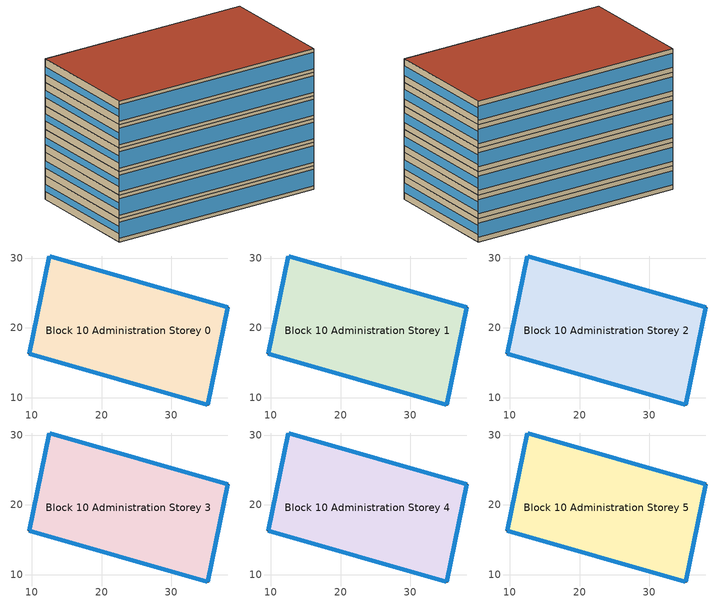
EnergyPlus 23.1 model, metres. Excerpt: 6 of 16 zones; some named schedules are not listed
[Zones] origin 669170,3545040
Block 10 Administration Storey 0
 floor ground (Project Floor): 38.05,22.96 35.16,8.94 9.63,16.28 12.51,30.3 z0
 wall outside (Project Wall): 9.63,16.28 35.16,8.94 38.05,22.96 12.51,30.3 9.63,16.28 z0:3
 window (Administration_south_window_construction): 9.64,16.28 35.15,8.94 z0.45:2.55
 window (Administration_east_window_construction): 35.17,8.95 38.05,22.95 z0.9:2.1
 window (Administration_north_window_construction): 38.04,22.97 12.53,30.3 z0.6:2.4
 window (Administration_west_window_construction): 12.51,30.29 9.63,16.29 z1.05:1.95
 roof outside (Project Ceiling): 35.16,8.94 38.05,22.96 12.51,30.3 9.63,16.28 z3
Block 10 Administration Storey 1
 floor outside (Project Floor): 38.05,22.96 35.16,8.94 9.63,16.28 12.51,30.3 z3
 wall outside (Project Wall): 9.63,16.28 35.16,8.94 38.05,22.96 12.51,30.3 9.63,16.28 z3:6
 window (Administration_south_window_construction): 9.64,16.28 35.15,8.94 z3.45:5.55
 window (Administration_east_window_construction): 35.17,8.95 38.05,22.95 z3.9:5.1
 window (Administration_north_window_construction): 38.04,22.97 12.53,30.3 z3.6:5.4
 window (Administration_west_window_construction): 12.51,30.29 9.63,16.29 z4.05:4.95
 roof outside (Project Ceiling): 35.16,8.94 38.05,22.96 12.51,30.3 9.63,16.28 z6
Block 10 Administration Storey 2
 floor outside (Project Floor): 38.05,22.96 35.16,8.94 9.63,16.28 12.51,30.3 z6
 wall outside (Project Wall): 9.63,16.28 35.16,8.94 38.05,22.96 12.51,30.3 9.63,16.28 z6:9
 window (Administration_south_window_construction): 9.64,16.28 35.15,8.94 z6.45:8.55
 window (Administration_east_window_construction): 35.17,8.95 38.05,22.95 z6.9:8.1
 window (Administration_north_window_construction): 38.04,22.97 12.53,30.3 z6.6:8.4
 window (Administration_west_window_construction): 12.51,30.29 9.63,16.29 z7.05:7.95
 roof outside (Project Ceiling): 35.16,8.94 38.05,22.96 12.51,30.3 9.63,16.28 z9
Block 10 Administration Storey 3
 floor outside (Project Floor): 38.05,22.96 35.16,8.94 9.63,16.28 12.51,30.3 z9
 wall outside (Project Wall): 9.63,16.28 35.16,8.94 38.05,22.96 12.51,30.3 9.63,16.28 z9:12
 window (Administration_south_window_construction): 9.64,16.28 35.15,8.94 z9.45:11.55
 window (Administration_east_window_construction): 35.17,8.95 38.05,22.95 z9.9:11.1
 window (Administration_north_window_construction): 38.04,22.97 12.53,30.3 z9.6:11.4
 window (Administration_west_window_construction): 12.51,30.29 9.63,16.29 z10.05:10.95
 roof outside (Project Ceiling): 35.16,8.94 38.05,22.96 12.51,30.3 9.63,16.28 z12
Block 10 Administration Storey 4
 floor outside (Project Floor): 38.05,22.96 35.16,8.94 9.63,16.28 12.51,30.3 z12
 wall outside (Project Wall): 9.63,16.28 35.16,8.94 38.05,22.96 12.51,30.3 9.63,16.28 z12:15
 window (Administration_south_window_construction): 9.64,16.28 35.15,8.94 z12.45:14.55
 window (Administration_east_window_construction): 35.17,8.95 38.05,22.95 z12.9:14.1
 window (Administration_north_window_construction): 38.04,22.97 12.53,30.3 z12.6:14.4
 window (Administration_west_window_construction): 12.51,30.29 9.63,16.29 z13.05:13.95
 roof outside (Project Ceiling): 35.16,8.94 38.05,22.96 12.51,30.3 9.63,16.28 z15
Block 10 Administration Storey 5
 floor outside (Project Floor): 38.05,22.96 35.16,8.94 9.63,16.28 12.51,30.3 z15
 wall outside (Project Wall): 9.63,16.28 35.16,8.94 38.05,22.96 12.51,30.3 9.63,16.28 z15:18
 window (Administration_south_window_construction): 9.64,16.28 35.15,8.94 z15.45:17.55
 window (Administration_east_window_construction): 35.17,8.95 38.05,22.95 z15.9:17.1
 window (Administration_north_window_construction): 38.04,22.97 12.53,30.3 z15.6:17.4
 window (Administration_west_window_construction): 12.51,30.29 9.63,16.29 z16.05:16.95
 roof outside (Project Ceiling): 35.16,8.94 38.05,22.96 12.51,30.3 9.63,16.28 z18
[Building]
Building_1: North Axis=0; Terrain=City; Loads Convergence Tolerance Value=0.04; Temperature Convergence Tolerance Value=0.4; Solar Distribution=FullExterior; Maximum Number of Warmup Days=25; Minimum Number of Warmup Days=6
[Site:Location]
CHN Design_Conditions: Latitude=30; Longitude=114; Time Zone=8; Elevation=12
[SIZINGPERIOD:DESIGNDAY] Day of Month=21; DryBulb Temperature Range Modifier Type=DefaultMultipliers; Humidity Condition Type=Wetbulb; Barometric Pressure=101181; Rain Indicator=No; Snow Indicator=No; Daylight Saving Time Indicator=No; Sky Clearness=0; Begin Environment Reset Mode=FullResetAtBeginEnvironment
Name | Month | Day Type | Maximum DryBulb Temperature | Daily DryBulb Temperature Range | Wetbulb or DewPoint at Maximum DryBulb | Wind Speed | Wind Direction | Solar Model Indicator | ASHRAE Clear Sky Optical Depth for Beam Irradiance taub | ASHRAE Clear Sky Optical Depth for Diffuse Irradiance taud
Ann Htg 99.6% Condns DB | 1 | WinterDesignDay | -10 | 0 | -4.8 | 1 | 340 | ASHRAEClearSky | 0 | 0
Ann Clg .4% Condns DB=>MWB | 7 | SummerDesignDay | 40 | 6.6 | 27.1 | 3.5 | 220 | ASHRAETau | 0.781 | 1.413
[MATERIAL]
DefaultMaterial: Roughness=Rough; Thickness=0.1; Conductivity=0.1; Density=1000; Specific Heat=1000; Thermal Absorptance=0.9; Solar Absorptance=0.7; Visible Absorptance=0.7
[WINDOWMATERIAL:SIMPLEGLAZINGSYSTEM] UFactor=5; Visible Transmittance=0.6
Name | Solar Heat Gain Coefficient
Administration_east_window; Administration_south_window; Administration_west_window | 0.3
Administration_north_window | 0.35
[CONSTRUCTION]
Project Wall; Project Floor; Project Ceiling: DefaultMaterial
Administration_east_window_construction: Administration_east_window
Administration_south_window_construction: Administration_south_window
Administration_west_window_construction: Administration_west_window
Administration_north_window_construction: Administration_north_window
[SPACE] Ceiling Height=autocalculate; Volume=autocalculate; Floor Area=autocalculate; Space Type=Administration
Name | Zone
Block 10 Administration Storey 0_space | Block 10 Administration Storey 0
Block 10 Administration Storey 1_space | Block 10 Administration Storey 1
Block 10 Administration Storey 2_space | Block 10 Administration Storey 2
Block 10 Administration Storey 3_space | Block 10 Administration Storey 3
Block 10 Administration Storey 4_space | Block 10 Administration Storey 4
Block 10 Administration Storey 5_space | Block 10 Administration Storey 5
[SPACELIST]
Administration: Block 10 Administration Storey 0_space, Block 10 Administration Storey 1_space, Block 10 Administration Storey 2_space, Block 10 Administration Storey 3_space, Block 10 Administration Storey 4_space, Block 10 Administration Storey 5_space, Block 10 Administration Storey 6_space, Block 10 Administration Storey 7_space, Block 10 Administration Storey 8_space, Block 10 Administration Storey 9_space, Block 10 Administration Storey 10_space, Block 10 Administration Storey 11_space, Block 10 Administration Storey 12_space, Block 10 Administration Storey 13_space, Block 10 Administration Storey 14_space, Block 10 Administration Storey 15_space
[ZONE] Type=1; Multiplier=1; Ceiling Height=autocalculate; Volume=autocalculate; Floor Area=autocalculate; Part of Total Floor Area=Yes
Block 10 Administration Storey 0; Block 10 Administration Storey 1; Block 10 Administration Storey 2; Block 10 Administration Storey 3; Block 10 Administration Storey 4; Block 10 Administration Storey 5
[PEOPLE]
People_for_administration: Zone or ZoneList or Space or SpaceList=Administration; Number of People Schedule=SeasonalSchedule_Schedule_administration_people; Number of People Calculation Method=People/Area; People per Floor Area=0.125; Fraction Radiant=0.3; Sensible Heat Fraction=autocalculate; Activity Level Schedule=SeasonalSchedule_Schedule_administration_activity; Carbon Dioxide Generation Rate=3.82e-08; Enable ASHRAE 55 Comfort Warnings=No; Mean Radiant Temperature Calculation Type=ZoneAveraged; Clothing Insulation Calculation Method=ClothingInsulationSchedule; Cold Stress Temperature Threshold=15.56; Heat Stress Temperature Threshold=30
[LIGHTS]
Light_for_administration: Zone or ZoneList or Space or SpaceList=Administration; Schedule=SeasonalSchedule_administration_lighting; Design Level Calculation Method=Watts/Area; Watts per Zone Floor Area=8; Return Air Fraction=0; Fraction Radiant=0.32; Fraction Visible=0.25; Fraction Replaceable=1; EndUse Subcategory=General; Return Air Fraction Calculated from Plenum Temperature=No; Return Air Fraction Function of Plenum Temperature Coefficient 1=0; Return Air Fraction Function of Plenum Temperature Coefficient 2=0
[ELECTRICEQUIPMENT]
Equipment_for_administration: Zone or ZoneList or Space or SpaceList=Administration; Schedule=SeasonalSchedule_Schedule_administration_equipment; Design Level Calculation Method=Watts/Area; Watts per Zone Floor Area=15; Fraction Latent=0; Fraction Radiant=0; Fraction Lost=0; EndUse Subcategory=Electric Equipment
[DAYLIGHTING:CONTROLS] Illuminance Setpoint at Reference Point 1=300
Name | Zone or Space | Glare Calculation Daylighting Reference Point | Daylighting Reference Point 1
Dlight_Block 10 Administration Storey 0 | Block 10 Administration Storey 0 | Rpoint_Block 10 Administration Storey 0 | Rpoint_Block 10 Administration Storey 0
Dlight_Block 10 Administration Storey 1 | Block 10 Administration Storey 1 | Rpoint_Block 10 Administration Storey 1 | Rpoint_Block 10 Administration Storey 1
Dlight_Block 10 Administration Storey 2 | Block 10 Administration Storey 2 | Rpoint_Block 10 Administration Storey 2 | Rpoint_Block 10 Administration Storey 2
Dlight_Block 10 Administration Storey 3 | Block 10 Administration Storey 3 | Rpoint_Block 10 Administration Storey 3 | Rpoint_Block 10 Administration Storey 3
Dlight_Block 10 Administration Storey 4 | Block 10 Administration Storey 4 | Rpoint_Block 10 Administration Storey 4 | Rpoint_Block 10 Administration Storey 4
Dlight_Block 10 Administration Storey 5 | Block 10 Administration Storey 5 | Rpoint_Block 10 Administration Storey 5 | Rpoint_Block 10 Administration Storey 5
[HVACTEMPLATE:THERMOSTAT]
Name | Heating Setpoint Schedule | Cooling Setpoint Schedule
Thermostat_for_office | SeasonalSchedule_office_heating | SeasonalSchedule_office_cooling
Thermostat_for_commercial | SeasonalSchedule_commerical_heating | SeasonalSchedule_commerical_cooling
Thermostat_for_residential | SeasonalSchedule_residential_heating | SeasonalSchedule_residential_cooling
Thermostat_for_school | SeasonalSchedule_school_heating | SeasonalSchedule_school_cooling
Thermostat_for_hospital | SeasonalSchedule_hospital_heating | SeasonalSchedule_hospital_cooling
Thermostat_for_industrial | SeasonalSchedule_Industrial_heating | SeasonalSchedule_Industrial_cooling
Thermostat_for_transport | SeasonalSchedule_transport_heating | SeasonalSchedule_transport_cooling
Thermostat_for_administration | SeasonalSchedule_administration_heating | SeasonalSchedule_administration_cooling
[HVACTEMPLATE:ZONE:IDEALLOADSAIRSYSTEM] Template Thermostat=Thermostat_for_administration; Maximum Heating Supply Air Temperature=50; Minimum Cooling Supply Air Temperature=13; Maximum Heating Supply Air Humidity Ratio=0.0156; Minimum Cooling Supply Air Humidity Ratio=0.0077; Heating Limit=NoLimit; Cooling Limit=NoLimit; Dehumidification Control Type=ConstantSensibleHeatRatio; Cooling Sensible Heat Ratio=0.7; Dehumidification Setpoint=60; Humidification Control Type=None; Humidification Setpoint=30; Outdoor Air Method=DetailedSpecification; Outdoor Air Flow Rate per Person=0.00944; Outdoor Air Flow Rate per Zone Floor Area=0; Outdoor Air Flow Rate per Zone=0; Design Specification Outdoor Air Object=Ventilation_for_administration; Demand Controlled Ventilation Type=None; Outdoor Air Economizer Type=NoEconomizer; Heat Recovery Type=None; Sensible Heat Recovery Effectiveness=0.7; Latent Heat Recovery Effectiveness=0.65
Block 10 Administration Storey 0; Block 10 Administration Storey 1; Block 10 Administration Storey 2; Block 10 Administration Storey 3; Block 10 Administration Storey 4; Block 10 Administration Storey 5
[DESIGNSPECIFICATION:OUTDOORAIR]
Ventilation_for_administration: Outdoor Air Method=Flow/Person; Outdoor Air Flow per Person=0.00833333; Outdoor Air Flow per Zone Floor Area=0; Outdoor Air Flow per Zone=0; Outdoor Air Flow Air Changes per Hour=0
[SCHEDULE:WEEK:DAILY]
Schedule_office_heating_summer_weekly: Schedule_office_heating_summer_hourly, Schedule_office_heating_summer_hourly, Schedule_office_heating_summer_hourly, Schedule_office_heating_summer_hourly, Schedule_office_heating_summer_hourly, Schedule_office_heating_summer_hourly, Schedule_office_heating_summer_hourly, Schedule_office_heating_summer_hourly, Schedule_office_heating_summer_hourly, Schedule_office_heating_summer_hourly, Schedule_office_heating_summer_hourly, Schedule_office_heating_summer_hourly
Schedule_office_heating_winnter_weekly: Schedule_office_heating_winnter_holiday_hourly, Schedule_office_heating_winnter_weekday_hourly, Schedule_office_heating_winnter_weekday_hourly, Schedule_office_heating_winnter_weekday_hourly, Schedule_office_heating_winnter_weekday_hourly, Schedule_office_heating_winnter_weekday_hourly, Schedule_office_heating_winnter_holiday_hourly, Schedule_office_heating_winnter_holiday_hourly, Schedule_office_heating_winnter_weekday_hourly, Schedule_office_heating_winnter_weekday_hourly, Schedule_office_heating_winnter_holiday_hourly, Schedule_office_heating_winnter_holiday_hourly
Schedule_office_cooling_winnter_weekly: Schedule_office_cooling_winter_hourly, Schedule_office_cooling_winter_hourly, Schedule_office_cooling_winter_hourly, Schedule_office_cooling_winter_hourly, Schedule_office_cooling_winter_hourly, Schedule_office_cooling_winter_hourly, Schedule_office_cooling_winter_hourly, Schedule_office_cooling_winter_hourly, Schedule_office_cooling_winter_hourly, Schedule_office_cooling_winter_hourly, Schedule_office_cooling_winter_hourly, Schedule_office_cooling_winter_hourly
Schedule_office_cooling_summer_weekly: Schedule_office_cooling_summer_holiday_hourly, Schedule_office_cooling_summer_weekday_hourly, Schedule_office_cooling_summer_weekday_hourly, Schedule_office_cooling_summer_weekday_hourly, Schedule_office_cooling_summer_weekday_hourly, Schedule_office_cooling_summer_weekday_hourly, Schedule_office_cooling_summer_holiday_hourly, Schedule_office_cooling_summer_holiday_hourly, Schedule_office_cooling_summer_weekday_hourly, Schedule_office_cooling_summer_weekday_hourly, Schedule_office_cooling_summer_holiday_hourly, Schedule_office_cooling_summer_holiday_hourly
Schedule_commerical_heating_summer_weekly: Schedule_commerical_heating_summer_hourly, Schedule_commerical_heating_summer_hourly, Schedule_commerical_heating_summer_hourly, Schedule_commerical_heating_summer_hourly, Schedule_commerical_heating_summer_hourly, Schedule_commerical_heating_summer_hourly, Schedule_commerical_heating_summer_hourly, Schedule_commerical_heating_summer_hourly, Schedule_commerical_heating_summer_hourly, Schedule_commerical_heating_summer_hourly, Schedule_commerical_heating_summer_hourly, Schedule_commerical_heating_summer_hourly
Schedule_commerical_heating_winnter_weekly: Schedule_commerical_heating_winnter_holiday_hourly, Schedule_commerical_heating_winnter_weekday_hourly, Schedule_commerical_heating_winnter_weekday_hourly, Schedule_commerical_heating_winnter_weekday_hourly, Schedule_commerical_heating_winnter_weekday_hourly, Schedule_commerical_heating_winnter_weekday_hourly, Schedule_commerical_heating_winnter_holiday_hourly, Schedule_commerical_heating_winnter_holiday_hourly, Schedule_commerical_heating_winnter_weekday_hourly, Schedule_commerical_heating_winnter_weekday_hourly, Schedule_commerical_heating_winnter_holiday_hourly, Schedule_commerical_heating_winnter_holiday_hourly
Schedule_commerical_cooling_winnter_weekly: Schedule_commerical_cooling_winter_hourly, Schedule_commerical_cooling_winter_hourly, Schedule_commerical_cooling_winter_hourly, Schedule_commerical_cooling_winter_hourly, Schedule_commerical_cooling_winter_hourly, Schedule_commerical_cooling_winter_hourly, Schedule_commerical_cooling_winter_hourly, Schedule_commerical_cooling_winter_hourly, Schedule_commerical_cooling_winter_hourly, Schedule_commerical_cooling_winter_hourly, Schedule_commerical_cooling_winter_hourly, Schedule_commerical_cooling_winter_hourly
Schedule_commerical_cooling_summer_weekly: Schedule_commerical_cooling_summer_holiday_hourly, Schedule_commerical_cooling_summer_weekday_hourly, Schedule_commerical_cooling_summer_weekday_hourly, Schedule_commerical_cooling_summer_weekday_hourly, Schedule_commerical_cooling_summer_weekday_hourly, Schedule_commerical_cooling_summer_weekday_hourly, Schedule_commerical_cooling_summer_holiday_hourly, Schedule_commerical_cooling_summer_holiday_hourly, Schedule_commerical_cooling_summer_weekday_hourly, Schedule_commerical_cooling_summer_weekday_hourly, Schedule_commerical_cooling_summer_holiday_hourly, Schedule_commerical_cooling_summer_holiday_hourly
Schedule_residential_heating_summer_weekly: Schedule_residential_heating_summer_hourly, Schedule_residential_heating_summer_hourly, Schedule_residential_heating_summer_hourly, Schedule_residential_heating_summer_hourly, Schedule_residential_heating_summer_hourly, Schedule_residential_heating_summer_hourly, Schedule_residential_heating_summer_hourly, Schedule_residential_heating_summer_hourly, Schedule_residential_heating_summer_hourly, Schedule_residential_heating_summer_hourly, Schedule_residential_heating_summer_hourly, Schedule_residential_heating_summer_hourly
Schedule_residential_heating_winnter_weekly: Schedule_residential_heating_winnter_holiday_hourly, Schedule_residential_heating_winnter_weekday_hourly, Schedule_residential_heating_winnter_weekday_hourly, Schedule_residential_heating_winnter_weekday_hourly, Schedule_residential_heating_winnter_weekday_hourly, Schedule_residential_heating_winnter_weekday_hourly, Schedule_residential_heating_winnter_holiday_hourly, Schedule_residential_heating_winnter_holiday_hourly, Schedule_residential_heating_winnter_weekday_hourly, Schedule_residential_heating_winnter_weekday_hourly, Schedule_residential_heating_winnter_holiday_hourly, Schedule_residential_heating_winnter_holiday_hourly
Schedule_residential_cooling_winnter_weekly: Schedule_residential_cooling_winter_hourly, Schedule_residential_cooling_winter_hourly, Schedule_residential_cooling_winter_hourly, Schedule_residential_cooling_winter_hourly, Schedule_residential_cooling_winter_hourly, Schedule_residential_cooling_winter_hourly, Schedule_residential_cooling_winter_hourly, Schedule_residential_cooling_winter_hourly, Schedule_residential_cooling_winter_hourly, Schedule_residential_cooling_winter_hourly, Schedule_residential_cooling_winter_hourly, Schedule_residential_cooling_winter_hourly
Schedule_residential_cooling_summer_weekly: Schedule_residential_cooling_summer_holiday_hourly, Schedule_residential_cooling_summer_weekday_hourly, Schedule_residential_cooling_summer_weekday_hourly, Schedule_residential_cooling_summer_weekday_hourly, Schedule_residential_cooling_summer_weekday_hourly, Schedule_residential_cooling_summer_weekday_hourly, Schedule_residential_cooling_summer_holiday_hourly, Schedule_residential_cooling_summer_holiday_hourly, Schedule_residential_cooling_summer_weekday_hourly, Schedule_residential_cooling_summer_weekday_hourly, Schedule_residential_cooling_summer_holiday_hourly, Schedule_residential_cooling_summer_holiday_hourly
Schedule_school_heating_summer_weekly: Schedule_school_heating_summer_hourly, Schedule_school_heating_summer_hourly, Schedule_school_heating_summer_hourly, Schedule_school_heating_summer_hourly, Schedule_school_heating_summer_hourly, Schedule_school_heating_summer_hourly, Schedule_school_heating_summer_hourly, Schedule_school_heating_summer_hourly, Schedule_school_heating_summer_hourly, Schedule_school_heating_summer_hourly, Schedule_school_heating_summer_hourly, Schedule_school_heating_summer_hourly
Schedule_school_heating_winnter_weekly: Schedule_school_heating_winnter_holiday_hourly, Schedule_school_heating_winnter_weekday_hourly, Schedule_school_heating_winnter_weekday_hourly, Schedule_school_heating_winnter_weekday_hourly, Schedule_school_heating_winnter_weekday_hourly, Schedule_school_heating_winnter_weekday_hourly, Schedule_school_heating_winnter_holiday_hourly, Schedule_school_heating_winnter_holiday_hourly, Schedule_school_heating_winnter_weekday_hourly, Schedule_school_heating_winnter_weekday_hourly, Schedule_school_heating_winnter_holiday_hourly, Schedule_school_heating_winnter_holiday_hourly
Schedule_school_cooling_winnter_weekly: Schedule_school_cooling_winter_hourly, Schedule_school_cooling_winter_hourly, Schedule_school_cooling_winter_hourly, Schedule_school_cooling_winter_hourly, Schedule_school_cooling_winter_hourly, Schedule_school_cooling_winter_hourly, Schedule_school_cooling_winter_hourly, Schedule_school_cooling_winter_hourly, Schedule_school_cooling_winter_hourly, Schedule_school_cooling_winter_hourly, Schedule_school_cooling_winter_hourly, Schedule_school_cooling_winter_hourly
Schedule_administration_lighting_weekly: Schedule_administration_lighting_holiday_hourly, Schedule_administration_lighting_weekday_hourly, Schedule_administration_lighting_weekday_hourly, Schedule_administration_lighting_weekday_hourly, Schedule_administration_lighting_weekday_hourly, Schedule_administration_lighting_weekday_hourly, Schedule_administration_lighting_holiday_hourly, Schedule_administration_lighting_holiday_hourly, Schedule_administration_lighting_weekday_hourly, Schedule_administration_lighting_weekday_hourly, Schedule_administration_lighting_holiday_hourly, Schedule_administration_lighting_holiday_hourly
Schedule_administration_equipment_weekly: Schedule_administration_equipment_holiday_hourly, Schedule_administration_equipment_weekday_hourly, Schedule_administration_equipment_weekday_hourly, Schedule_administration_equipment_weekday_hourly, Schedule_administration_equipment_weekday_hourly, Schedule_administration_equipment_weekday_hourly, Schedule_administration_equipment_holiday_hourly, Schedule_administration_equipment_holiday_hourly, Schedule_administration_equipment_weekday_hourly, Schedule_administration_equipment_weekday_hourly, Schedule_administration_equipment_holiday_hourly, Schedule_administration_equipment_holiday_hourly
Schedule_administration_people_weekly: Schedule_administration_people_holiday_hourly, Schedule_administration_people_weekday_hourly, Schedule_administration_people_weekday_hourly, Schedule_administration_people_weekday_hourly, Schedule_administration_people_weekday_hourly, Schedule_administration_people_weekday_hourly, Schedule_administration_people_holiday_hourly, Schedule_administration_people_holiday_hourly, Schedule_administration_people_weekday_hourly, Schedule_administration_people_weekday_hourly, Schedule_administration_people_holiday_hourly, Schedule_administration_people_holiday_hourly
Schedule_administration_activity_weekly: Schedule_administration_activity_holiday_hourly, Schedule_administration_activity_weekday_hourly, Schedule_administration_activity_weekday_hourly, Schedule_administration_activity_weekday_hourly, Schedule_administration_activity_weekday_hourly, Schedule_administration_activity_weekday_hourly, Schedule_administration_activity_holiday_hourly, Schedule_administration_activity_holiday_hourly, Schedule_administration_activity_weekday_hourly, Schedule_administration_activity_weekday_hourly, Schedule_administration_activity_holiday_hourly, Schedule_administration_activity_holiday_hourly
[SCHEDULE:YEAR]
SeasonalSchedule_office_heating: Schedule_office_heating_winnter_weekly, 1, 1, 3, 31, Schedule_office_heating_summer_weekly, 4, 1, 11, 30, Schedule_office_heating_winnter_weekly, 12, 1, 12, 31
SeasonalSchedule_office_cooling: Schedule_office_cooling_winnter_weekly, 1, 1, 5, 31, Schedule_office_cooling_summer_weekly, 6, 1, 9, 30, Schedule_office_cooling_winnter_weekly, 10, 1, 12, 31
SeasonalSchedule_commerical_heating: Schedule_commerical_heating_winnter_weekly, 1, 1, 3, 31, Schedule_commerical_heating_summer_weekly, 4, 1, 11, 30, Schedule_commerical_heating_winnter_weekly, 12, 1, 12, 31
SeasonalSchedule_commerical_cooling: Schedule_commerical_cooling_winnter_weekly, 1, 1, 5, 31, Schedule_commerical_cooling_summer_weekly, 6, 1, 9, 30, Schedule_commerical_cooling_winnter_weekly, 10, 1, 12, 31
SeasonalSchedule_residential_heating: Schedule_residential_heating_winnter_weekly, 1, 1, 3, 31, Schedule_residential_heating_summer_weekly, 4, 1, 11, 30, Schedule_residential_heating_winnter_weekly, 12, 1, 12, 31
SeasonalSchedule_residential_cooling: Schedule_residential_cooling_winnter_weekly, 1, 1, 5, 31, Schedule_residential_cooling_summer_weekly, 6, 1, 9, 30, Schedule_residential_cooling_winnter_weekly, 10, 1, 12, 31
SeasonalSchedule_school_heating: Schedule_school_heating_winnter_weekly, 1, 1, 3, 31, Schedule_school_heating_summer_weekly, 4, 1, 11, 30, Schedule_school_heating_winnter_weekly, 12, 1, 12, 31
SeasonalSchedule_school_cooling: Schedule_school_cooling_winnter_weekly, 1, 1, 5, 31, Schedule_school_cooling_summer_weekly, 6, 1, 9, 30, Schedule_school_cooling_winnter_weekly, 10, 1, 12, 31
SeasonalSchedule_hospital_heating: Schedule_hospital_heating_winnter_weekly, 1, 1, 3, 31, Schedule_hospital_heating_summer_weekly, 4, 1, 11, 30, Schedule_hospital_heating_winnter_weekly, 12, 1, 12, 31
SeasonalSchedule_hospital_cooling: Schedule_hospital_cooling_winnter_weekly, 1, 1, 5, 31, Schedule_hospital_cooling_summer_weekly, 6, 1, 9, 30, Schedule_hospital_cooling_winnter_weekly, 10, 1, 12, 31
SeasonalSchedule_Industrial_heating: Schedule_Industrial_heating_winnter_weekly, 1, 1, 3, 31, Schedule_Industrial_heating_summer_weekly, 4, 1, 11, 30, Schedule_Industrial_heating_winnter_weekly, 12, 1, 12, 31
SeasonalSchedule_Industrial_cooling: Schedule_Industrial_cooling_winnter_weekly, 1, 1, 5, 31, Schedule_Industrial_cooling_summer_weekly, 6, 1, 9, 30, Schedule_Industrial_cooling_winnter_weekly, 10, 1, 12, 31
SeasonalSchedule_transport_heating: Schedule_transport_heating_winnter_weekly, 1, 1, 3, 31, Schedule_transport_heating_summer_weekly, 4, 1, 11, 30, Schedule_transport_heating_winnter_weekly, 12, 1, 12, 31
SeasonalSchedule_transport_cooling: Schedule_transport_cooling_winnter_weekly, 1, 1, 5, 31, Schedule_transport_cooling_summer_weekly, 6, 1, 9, 30, Schedule_transport_cooling_winnter_weekly, 10, 1, 12, 31
SeasonalSchedule_administration_heating: Schedule_administration_heating_winnter_weekly, 1, 1, 3, 31, Schedule_administration_heating_summer_weekly, 4, 1, 11, 30, Schedule_administration_heating_winnter_weekly, 12, 1, 12, 31
SeasonalSchedule_administration_cooling: Schedule_administration_cooling_winnter_weekly, 1, 1, 5, 31, Schedule_administration_cooling_summer_weekly, 6, 1, 9, 30, Schedule_administration_cooling_winnter_weekly, 10, 1, 12, 31
SeasonalSchedule_administration_lighting: Schedule_administration_lighting_weekly, 1, 1, 12, 31
SeasonalSchedule_Schedule_administration_equipment: Schedule_administration_equipment_weekly, 1, 1, 12, 31
SeasonalSchedule_Schedule_administration_people: Schedule_administration_people_weekly, 1, 1, 12, 31
SeasonalSchedule_Schedule_administration_activity: Schedule_administration_activity_weekly, 1, 1, 12, 31
